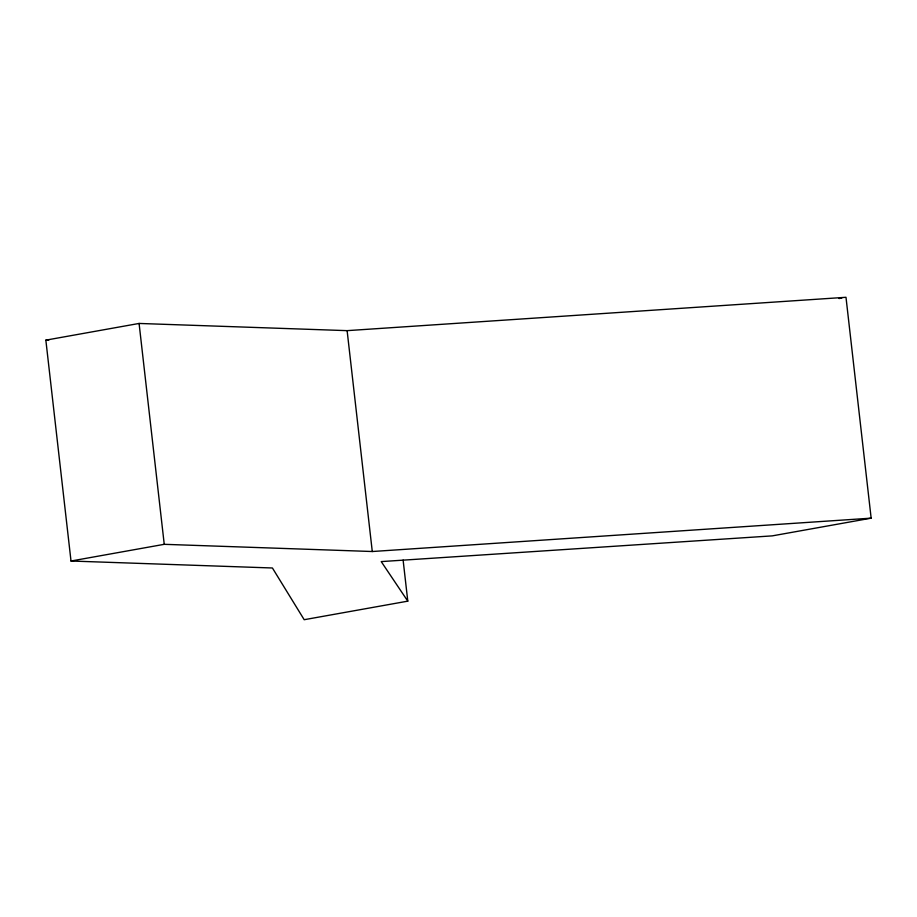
<?xml version="1.0" encoding="UTF-8"?>
<svg xmlns="http://www.w3.org/2000/svg" width="917" height="917" viewBox="0 0 917 917"><rect width="100%" height="100%" fill="white"/><g stroke="black" fill="none" stroke-linecap="round" stroke-linejoin="round"><path stroke-width="1.38" d="M45.85 340.15L139.086 323.449L347.119 330.647L845.99 297.291L871.15 518.162L772.263 535.872L381.22 561.594L407.79 601.151L304.192 619.709L272.418 567.99L71.01 561.021L45.85 340.15L48.704 340.253M839.021 298.541L841.806 298.048M71.01 561.021L164.246 544.32L372.279 551.518L871.15 518.162M403.113 560.092L407.79 601.151M347.119 330.647L372.279 551.518M139.086 323.449L164.246 544.32"/></g></svg>
